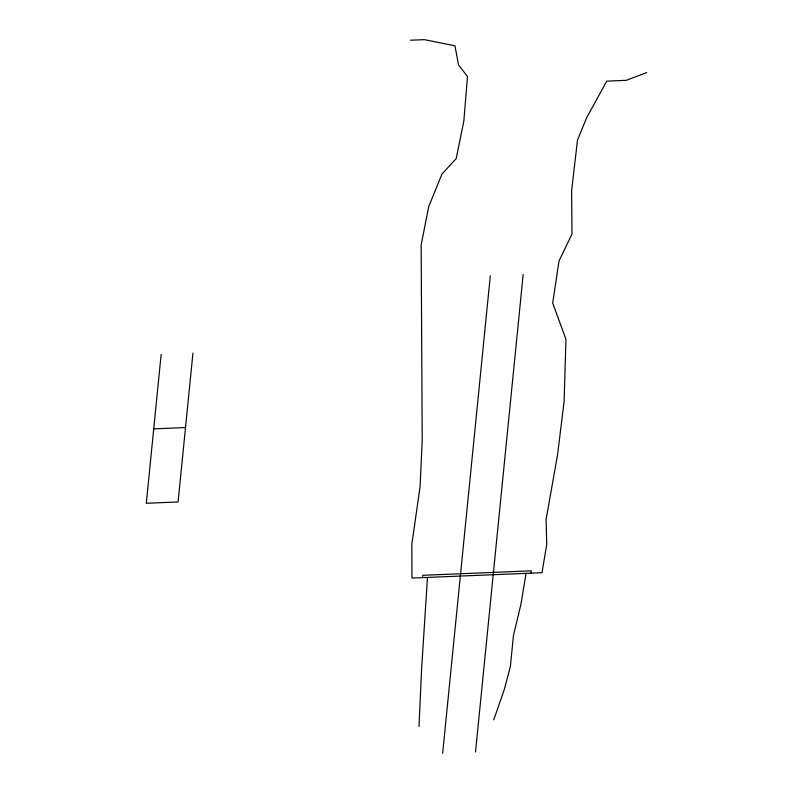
<?xml version="1.0" encoding="UTF-8"?>
<svg xmlns="http://www.w3.org/2000/svg" width="793" height="793" viewBox="0 0 793 793"><rect width="100%" height="100%" fill="white"/><g stroke="black" fill="none" stroke-linecap="round" stroke-linejoin="round"><path stroke-width="1.19" d="M418.991 726.517L421.589 669.104L427.477 577.423M161.157 354.461L146.299 503.277L178.088 501.969L192.937 353.153M422.55 577.631L422.788 575.302L531.231 570.831L531.003 573.161M442.653 753.35L490.312 275.805M475.513 751.992L523.172 274.457M526.066 573.359L520.981 604.107L513.458 635.461L510.345 666.635L504.289 689.573L493.732 719.856M646.701 72.55L626.361 80.321L606.764 81.124L586.731 117.582L577.453 140.242L571.604 190.954L571.991 233.994L558.986 261.075L552.701 303.065L565.944 339.345L564.14 401.189L557.529 454.924L546.08 519.534L546.724 544.454L542.006 572.705L411.954 578.067L411.854 544.077L420.082 486.714L422.213 440.254L421.162 244.849L428.716 206.636L441.929 174.113L456.193 158.6L463.826 121.16L467.513 76.475L458.513 64.967L454.954 45.816L424.354 39.65L410.457 40.225M153.723 428.864L185.512 427.556"/></g></svg>
